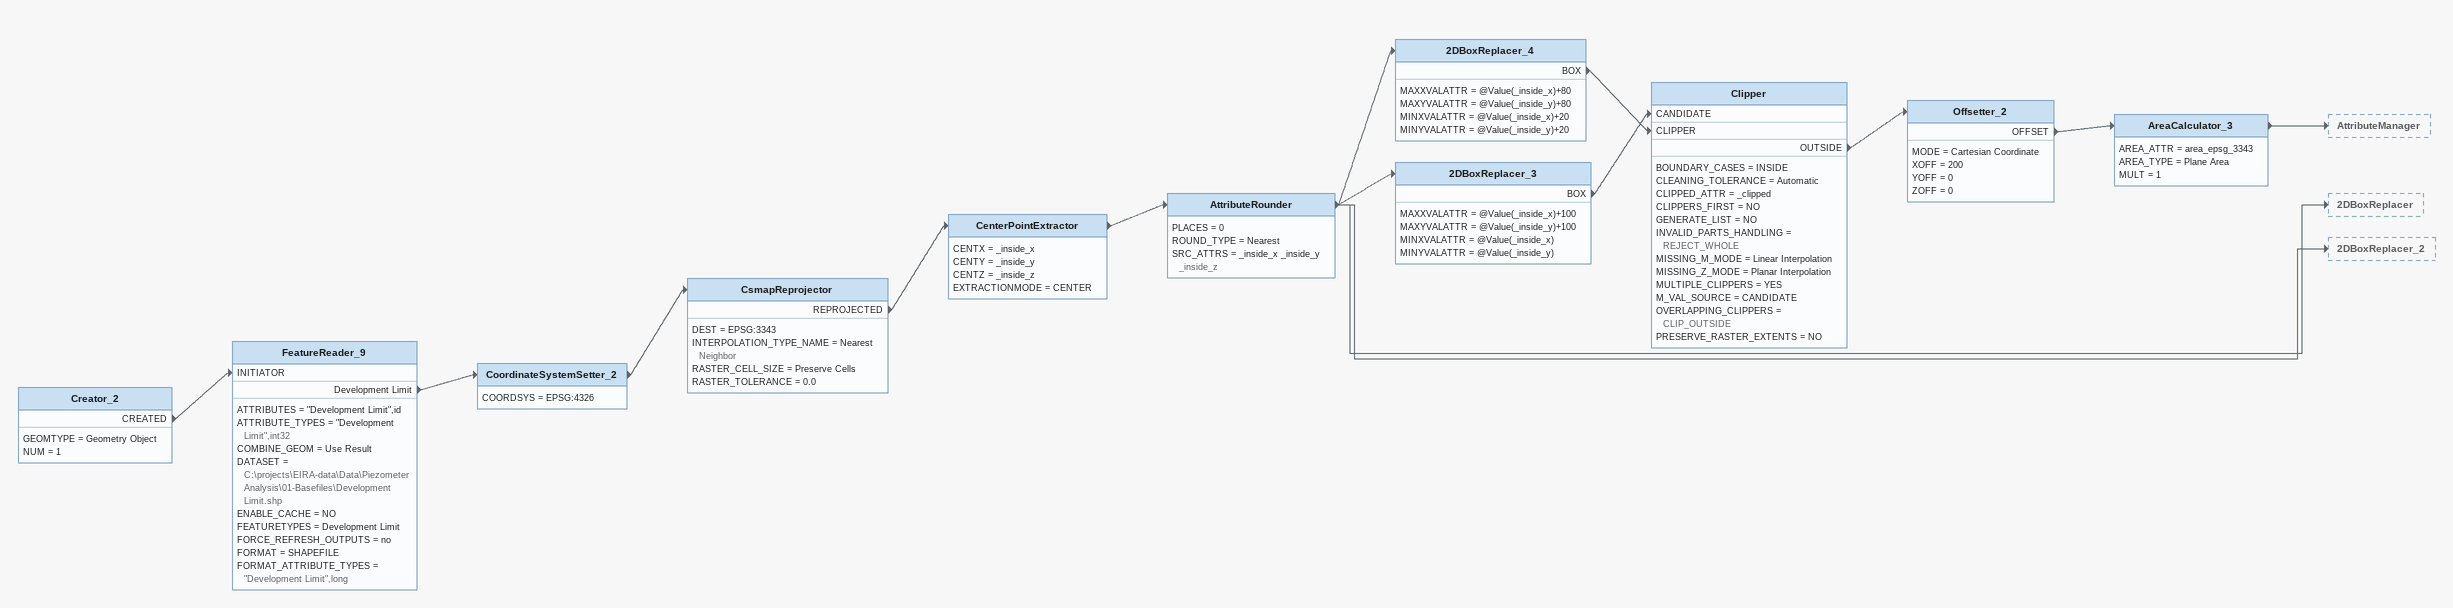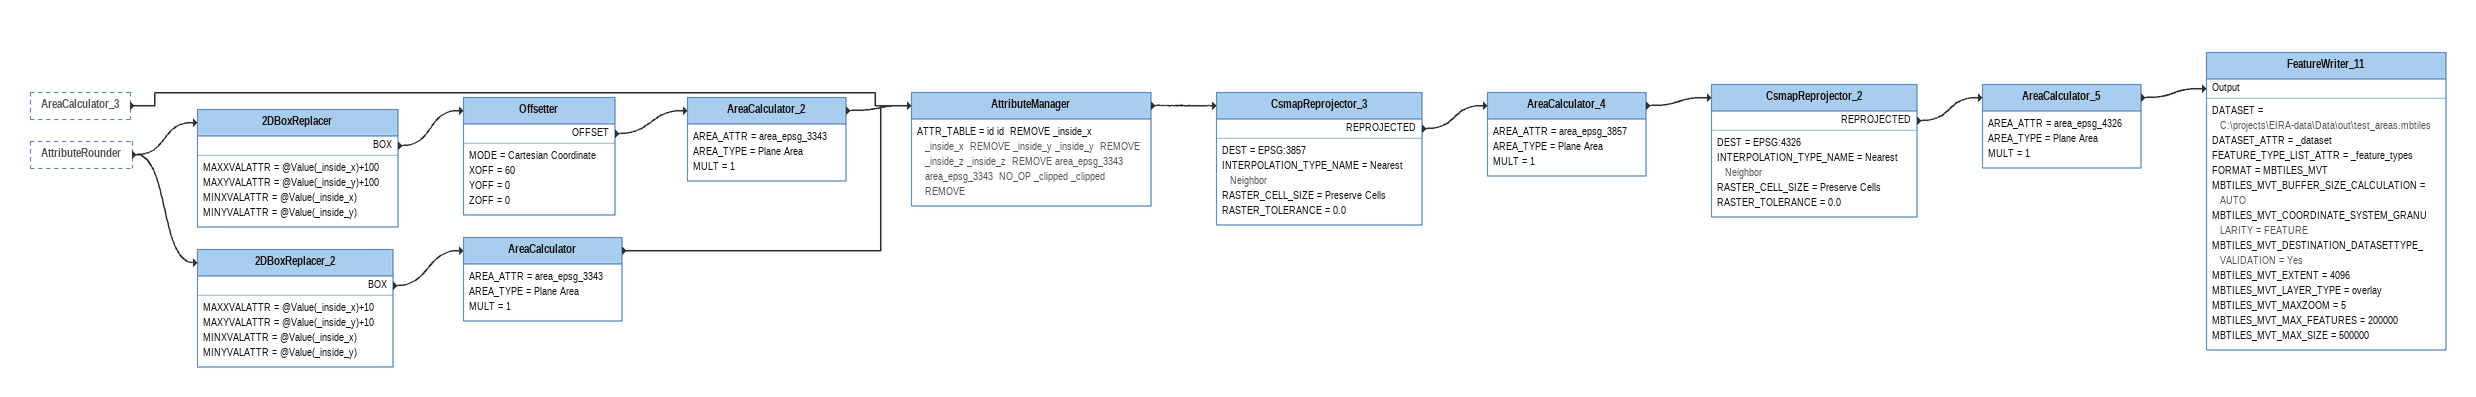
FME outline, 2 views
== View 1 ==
Creator_2
    GEOMTYPE = Geometry Object
    NUM = 1
    CREATED -> FeatureReader_9 [INITIATOR]
FeatureReader_9
    ATTRIBUTES = "Development Limit",id
    ATTRIBUTE_TYPES = "Development Limit",int32
    COMBINE_GEOM = Use Result
    DATASET = C:\projects\EIRA-data\Data\Piezometer Analysis\01-Basefiles\Development Limit.shp
    ENABLE_CACHE = NO
    FEATURETYPES = Development Limit
    FORCE_REFRESH_OUTPUTS = no
    FORMAT = SHAPEFILE
    FORMAT_ATTRIBUTE_TYPES = "Development Limit",long
    Development Limit -> CoordinateSystemSetter_2
CoordinateSystemSetter_2
    COORDSYS = EPSG:4326
    -> CsmapReprojector
CsmapReprojector
    DEST = EPSG:3343
    INTERPOLATION_TYPE_NAME = Nearest Neighbor
    RASTER_CELL_SIZE = Preserve Cells
    RASTER_TOLERANCE = 0.0
    REPROJECTED -> CenterPointExtractor
CenterPointExtractor
    CENTX = _inside_x
    CENTY = _inside_y
    CENTZ = _inside_z
    EXTRACTIONMODE = CENTER
    -> AttributeRounder
AttributeRounder
    PLACES = 0
    ROUND_TYPE = Nearest
    SRC_ATTRS = _inside_x _inside_y _inside_z
    -> 2DBoxReplacer
    -> 2DBoxReplacer_2
    -> 2DBoxReplacer_3
    -> 2DBoxReplacer_4
2DBoxReplacer_4
    MAXXVALATTR = @Value(_inside_x)+80
    MAXYVALATTR = @Value(_inside_y)+80
    MINXVALATTR = @Value(_inside_x)+20
    MINYVALATTR = @Value(_inside_y)+20
    BOX -> Clipper [CLIPPER]
2DBoxReplacer_3
    MAXXVALATTR = @Value(_inside_x)+100
    MAXYVALATTR = @Value(_inside_y)+100
    MINXVALATTR = @Value(_inside_x)
    MINYVALATTR = @Value(_inside_y)
    BOX -> Clipper [CANDIDATE]
Clipper
    BOUNDARY_CASES = INSIDE
    CLEANING_TOLERANCE = Automatic
    CLIPPED_ATTR = _clipped
    CLIPPERS_FIRST = NO
    GENERATE_LIST = NO
    INVALID_PARTS_HANDLING = REJECT_WHOLE
    MISSING_M_MODE = Linear Interpolation
    MISSING_Z_MODE = Planar Interpolation
    MULTIPLE_CLIPPERS = YES
    M_VAL_SOURCE = CANDIDATE
    OVERLAPPING_CLIPPERS = CLIP_OUTSIDE
    PRESERVE_RASTER_EXTENTS = NO
    OUTSIDE -> Offsetter_2
Offsetter_2
    MODE = Cartesian Coordinate
    XOFF = 200
    YOFF = 0
    ZOFF = 0
    OFFSET -> AreaCalculator_3
AreaCalculator_3
    AREA_ATTR = area_epsg_3343
    AREA_TYPE = Plane Area
    MULT = 1
    -> AttributeManager

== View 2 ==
AreaCalculator_3 [outside]
    -> AttributeManager
AttributeRounder [outside]
    -> 2DBoxReplacer
    -> 2DBoxReplacer_2
2DBoxReplacer
    MAXXVALATTR = @Value(_inside_x)+100
    MAXYVALATTR = @Value(_inside_y)+100
    MINXVALATTR = @Value(_inside_x)
    MINYVALATTR = @Value(_inside_y)
    BOX -> Offsetter
Offsetter
    MODE = Cartesian Coordinate
    XOFF = 60
    YOFF = 0
    ZOFF = 0
    OFFSET -> AreaCalculator_2
AreaCalculator_2
    AREA_ATTR = area_epsg_3343
    AREA_TYPE = Plane Area
    MULT = 1
    -> AttributeManager
2DBoxReplacer_2
    MAXXVALATTR = @Value(_inside_x)+10
    MAXYVALATTR = @Value(_inside_y)+10
    MINXVALATTR = @Value(_inside_x)
    MINYVALATTR = @Value(_inside_y)
    BOX -> AreaCalculator
AreaCalculator
    AREA_ATTR = area_epsg_3343
    AREA_TYPE = Plane Area
    MULT = 1
    -> AttributeManager
AttributeManager
    ATTR_TABLE = id id  REMOVE _inside_x _inside_x  REMOVE _inside_y _inside_y  REMOVE _inside_z _inside_z  REMOVE area_epsg_3343 area_epsg_3343  NO_OP _clipped _clipped  REMOVE
    -> CsmapReprojector_3
CsmapReprojector_3
    DEST = EPSG:3857
    INTERPOLATION_TYPE_NAME = Nearest Neighbor
    RASTER_CELL_SIZE = Preserve Cells
    RASTER_TOLERANCE = 0.0
    REPROJECTED -> AreaCalculator_4
AreaCalculator_4
    AREA_ATTR = area_epsg_3857
    AREA_TYPE = Plane Area
    MULT = 1
    -> CsmapReprojector_2
CsmapReprojector_2
    DEST = EPSG:4326
    INTERPOLATION_TYPE_NAME = Nearest Neighbor
    RASTER_CELL_SIZE = Preserve Cells
    RASTER_TOLERANCE = 0.0
    REPROJECTED -> AreaCalculator_5
AreaCalculator_5
    AREA_ATTR = area_epsg_4326
    AREA_TYPE = Plane Area
    MULT = 1
    -> FeatureWriter_11 [Output]
FeatureWriter_11
    DATASET = C:\projects\EIRA-data\Data\out\test_areas.mbtiles
    DATASET_ATTR = _dataset
    FEATURE_TYPE_LIST_ATTR = _feature_types
    FORMAT = MBTILES_MVT
    MBTILES_MVT_BUFFER_SIZE_CALCULATION = AUTO
    MBTILES_MVT_COORDINATE_SYSTEM_GRANULARITY = FEATURE
    MBTILES_MVT_DESTINATION_DATASETTYPE_VALIDATION = Yes
    MBTILES_MVT_EXTENT = 4096
    MBTILES_MVT_LAYER_TYPE = overlay
    MBTILES_MVT_MAXZOOM = 5
    MBTILES_MVT_MAX_FEATURES = 200000
    MBTILES_MVT_MAX_SIZE = 500000
